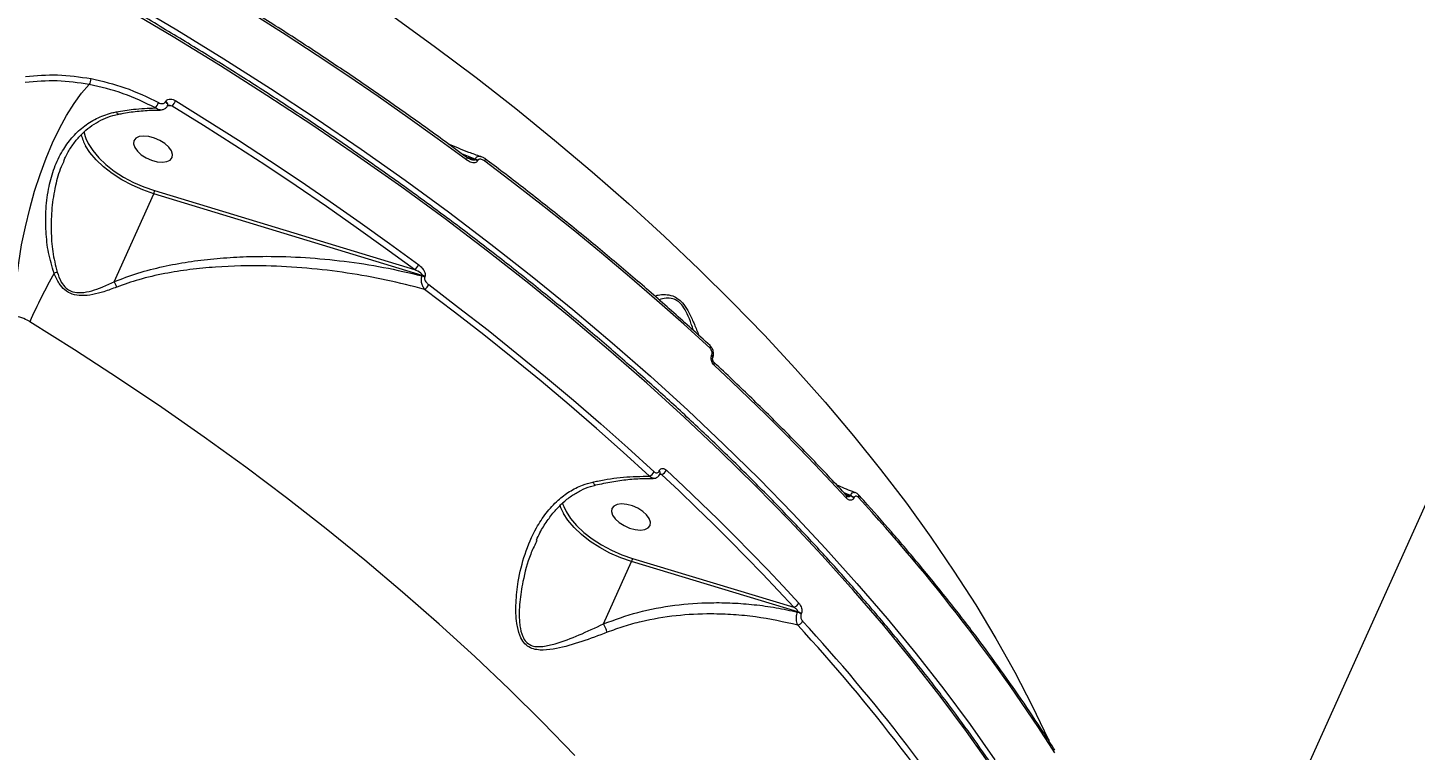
# Model space of a CAD drawing. Header units: millimetres. Extents: x -6523 to 7556, y -5559 to 6101.
# Drawn here: x -1410.3 to -1111.7, y 1666.2 to 1821.6 of the extents above; entities that cross this region are included whole.
import ezdxf

# ---------------------------------------------------------------- set-up
doc = ezdxf.new("R2010")
doc.units = ezdxf.units.MM
for name, color, linetype in [('DIKOM_ОБЪЕКТ', 7, 'Continuous'), ('DIKOM_РАЗМЕР_ЗОНА', 7, 'Continuous'), ('DIKOM_РАЗМЕР_ОБЪЕКТА', 7, 'Continuous')]:
    doc.layers.add(name, color=color, linetype=linetype)
doc.styles.add('style1', font='arial.ttf', dxfattribs={"width": 0.8})
doc.dimstyles.new('1-50', dxfattribs={"dimtxt": 300, "dimasz": 200, "dimexe": 100, "dimexo": 0, "dimgap": 100, "dimtad": 1, "dimtxsty": 'style1', "dimcen": 200, "dimclrd": 7, "dimclre": 7, "dimclrt": 7, "dimadec": 1, "dimazin": 2, "dimtfac": 1, "dimtmove": 0, "dimatfit": 2, "dimfxl": 0, "dimlwd": 25, "dimlwe": 18, "dimarcsym": 0})

# ---------------------------------------------------------------- blocks, each defined once
blk = doc.blocks.new('*D10')
at = {"layer": 'Defpoints', "color": 0, "transparency": 16777216}
for p in [(-1823.23, 4314.24), (3842.01, -3170.82), (6537.88, -3170.82)]:
    blk.add_point(p, dxfattribs=at)
at = {"layer": 'DIKOM_РАЗМЕР_ОБЪЕКТА', "color": 7, "lineweight": 18, "transparency": 16777216}
for p, q in [((-1823.23, 4314.24), (6637.88, 4314.24)), ((3842.01, -3170.82), (6637.88, -3170.82))]:
    blk.add_line(p, q, dxfattribs=at)
at = {"layer": 'DIKOM_РАЗМЕР_ОБЪЕКТА', "color": 7, "lineweight": 25, "transparency": 16777216}
blk.add_line((6537.88, 3914.24), (6537.88, -2770.82), dxfattribs=at)
at = {"layer": 'DIKOM_РАЗМЕР_ОБЪЕКТА', "color": 7, "transparency": 16777216}
for points in [[(6471.22, 3914.24), (6604.55, 3914.24), (6537.88, 4314.24)], [(6471.22, -2770.82), (6604.55, -2770.82), (6537.88, -3170.82)]]:
    blk.add_solid(points, dxfattribs=at)
at = {"layer": 'DIKOM_РАЗМЕР_ОБЪЕКТА', "color": 7, "transparency": 16777216, "insert": (6304.71, 207.11), "char_height": 300, "attachment_point": 5, "rotation": 90, "style": 'style1'}
blk.add_mtext('7500', dxfattribs=at)
blk = doc.blocks.new('*D13')
at = {"layer": 'Defpoints', "color": 0, "transparency": 16777216}
for p in [(-2358.18, 6101.03), (4341.71, -4605.15), (7455.88, -4605.15)]:
    blk.add_point(p, dxfattribs=at)
at = {"layer": 'DIKOM_РАЗМЕР_ЗОНА', "color": 7, "lineweight": 18, "transparency": 16777216}
for p, q in [((-2358.18, 6101.03), (7555.88, 6101.03)), ((4341.71, -4605.15), (7555.88, -4605.15))]:
    blk.add_line(p, q, dxfattribs=at)
at = {"layer": 'DIKOM_РАЗМЕР_ЗОНА', "color": 7, "lineweight": 25, "transparency": 16777216}
blk.add_line((7455.88, 5701.03), (7455.88, -4205.15), dxfattribs=at)
at = {"layer": 'DIKOM_РАЗМЕР_ЗОНА', "color": 7, "transparency": 16777216}
for points in [[(7389.22, 5701.03), (7522.55, 5701.03), (7455.88, 6101.03)], [(7389.22, -4205.15), (7522.55, -4205.15), (7455.88, -4605.15)]]:
    blk.add_solid(points, dxfattribs=at)
at = {"layer": 'DIKOM_РАЗМЕР_ЗОНА', "color": 7, "transparency": 16777216, "insert": (7222.71, 375.61), "char_height": 300, "attachment_point": 5, "rotation": 90, "style": 'style1'}
blk.add_mtext('10700', dxfattribs=at)

msp = doc.modelspace()

# ---------------------------------------------------------------- linework, layer by layer
at = {"layer": 'DIKOM_ОБЪЕКТ', "color": 7, "linetype": 'Continuous', "lineweight": 15}
for p, q in [((-1160.587, 1605.544), (-1053.171, 1843.879)), ((-1380.689, 1805.705), (-1380.658, 1805.774)), ((-1379.254, 1804.793), (-1380.262, 1804.863)), ((-1380.175, 1804.989), (-1380.168, 1805.002)), ((-1314.026, 1793.382), (-1316.875, 1794.504)), ((-1316.031, 1793.884), (-1314.069, 1793.287)), ((-1314.069, 1793.287), (-1314.026, 1793.382)), ((-1313.457, 1793.097), (-1313.499, 1793.001)), ((-1383.034, 1786.59), (-1327.078, 1769.589)), ((-1391.732, 1766.995), (-1383.202, 1785.922)), ((-1325.389, 1768.356), (-1383.202, 1785.922)), ((-1325.431, 1768.261), (-1325.389, 1768.356)), ((-1324.819, 1768.07), (-1324.862, 1767.975)), ((-1263.112, 1751.189), (-1263.1, 1751.215)), ((-1262.874, 1750.607), (-1262.863, 1750.633)), ((-1274.434, 1726.235), (-1274.422, 1726.261)), ((-1273.879, 1725.513), (-1274.282, 1725.54)), ((-1274.197, 1725.653), (-1274.185, 1725.678)), ((-1233.242, 1720.988), (-1234.615, 1721.554)), ((-1234.302, 1721.217), (-1233.279, 1720.908)), ((-1233.279, 1720.908), (-1233.242, 1720.988)), ((-1232.477, 1720.529), (-1232.514, 1720.449)), ((-1300.713, 1711.331), (-1300.889, 1710.949)), ((-1286.365, 1693.385), (-1280.328, 1706.78)), ((-1244.583, 1695.981), (-1280.328, 1706.78)), ((-1280.162, 1707.449), (-1245.438, 1696.959)), ((-1244.619, 1695.9), (-1244.583, 1695.981)), ((-1243.818, 1695.522), (-1243.854, 1695.441))]:
    msp.add_line(p, q, dxfattribs=at)
at = {"layer": 'DIKOM_ОБЪЕКТ', "color": 7, "linetype": 'Continuous', "lineweight": 15, "flags": 128}
for points in [[(-1315.912, 1793.234), (-1322.166, 1797.817), (-1328.506, 1802.354), (-1334.929, 1806.845), (-1341.433, 1811.286), (-1348.015, 1815.676), (-1354.673, 1820.014), (-1361.404, 1824.298), (-1368.206, 1828.526)], [(-1202.865, 1662.575), (-1208.237, 1670.194), (-1213.899, 1677.809), (-1219.845, 1685.415), (-1226.072, 1693.004), (-1232.573, 1700.57), (-1239.344, 1708.108), (-1246.379, 1715.609), (-1253.671, 1723.069), (-1261.215, 1730.481), (-1269.004, 1737.838), (-1277.031, 1745.135), (-1285.291, 1752.365), (-1293.776, 1759.522), (-1302.478, 1766.601), (-1311.391, 1773.594), (-1320.507, 1780.497), (-1329.818, 1787.304), (-1339.316, 1794.008), (-1348.994, 1800.605), (-1358.843, 1807.088), (-1368.856, 1813.452), (-1379.022, 1819.692), (-1389.335, 1825.802)], [(-1388.561, 1827.322), (-1378.249, 1821.211), (-1368.084, 1814.97), (-1358.072, 1808.605), (-1348.224, 1802.121), (-1338.548, 1795.524), (-1329.05, 1788.819), (-1319.741, 1782.012), (-1310.626, 1775.108), (-1301.715, 1768.114), (-1293.014, 1761.035), (-1284.531, 1753.877), (-1276.273, 1746.647), (-1268.247, 1739.349), (-1260.459, 1731.992), (-1252.917, 1724.58), (-1245.627, 1717.12), (-1238.594, 1709.618), (-1231.825, 1702.08), (-1225.325, 1694.514), (-1219.1, 1686.925), (-1213.156, 1679.319), (-1207.496, 1671.703), (-1202.126, 1664.084)], [(-1331.516, 1823.982), (-1322.571, 1817.499), (-1313.821, 1810.917), (-1305.274, 1804.244), (-1296.937, 1797.485), (-1288.818, 1790.646), (-1280.925, 1783.734), (-1273.266, 1776.755), (-1265.847, 1769.716), (-1258.675, 1762.623), (-1251.757, 1755.483), (-1245.099, 1748.302), (-1238.709, 1741.088), (-1232.59, 1733.846), (-1226.75, 1726.585), (-1221.193, 1719.309), (-1215.926, 1712.027), (-1210.952, 1704.745), (-1206.276, 1697.469), (-1201.903, 1690.207), (-1197.837, 1682.965), (-1194.081, 1675.75), (-1190.64, 1668.569), (-1190.476, 1668.212)], [(-1413.256, 1759.675), (-1413.092, 1763.369), (-1412.765, 1767.17), (-1412.278, 1771.041), (-1411.636, 1774.943), (-1410.845, 1778.838), (-1409.913, 1782.687), (-1408.849, 1786.452), (-1407.664, 1790.097), (-1406.369, 1793.584), (-1404.978, 1796.881), (-1403.503, 1799.953), (-1401.96, 1802.771), (-1400.364, 1805.308), (-1398.73, 1807.537), (-1397.075, 1809.437)], [(-1380.198, 1804.936), (-1380.175, 1805.031), (-1380.203, 1805.196), (-1380.304, 1805.373), (-1380.471, 1805.547), (-1380.689, 1805.705)], [(-1380.168, 1805.002), (-1380.144, 1805.099), (-1380.172, 1805.264), (-1380.274, 1805.441), (-1380.44, 1805.615), (-1380.658, 1805.774)], [(-1327.078, 1769.589), (-1333.319, 1774.161), (-1339.644, 1778.687), (-1346.053, 1783.166), (-1352.542, 1787.596), (-1359.109, 1791.975), (-1365.752, 1796.302), (-1372.468, 1800.575), (-1379.254, 1804.793)], [(-1378.477, 1805.932), (-1371.674, 1801.704), (-1364.942, 1797.421), (-1358.284, 1793.084), (-1351.701, 1788.694), (-1345.196, 1784.253), (-1338.772, 1779.764), (-1332.432, 1775.227), (-1326.177, 1770.644)], [(-1398.257, 1799.307), (-1397.988, 1798.225), (-1397.827, 1797.783)], [(-1382.458, 1792.812), (-1381.335, 1792.707), (-1380.375, 1792.831), (-1379.657, 1793.172), (-1379.238, 1793.703), (-1379.153, 1794.381), (-1379.408, 1795.152), (-1379.983, 1795.953), (-1380.831, 1796.718), (-1381.883, 1797.387), (-1383.055, 1797.904), (-1384.251, 1798.228), (-1385.374, 1798.333), (-1386.334, 1798.21), (-1387.052, 1797.869), (-1387.471, 1797.337), (-1387.556, 1796.659), (-1387.301, 1795.888), (-1386.726, 1795.088), (-1385.878, 1794.322), (-1384.825, 1793.654), (-1383.654, 1793.136), (-1382.458, 1792.812)], [(-1383.202, 1785.922), (-1385.56, 1786.737), (-1387.871, 1787.75), (-1390.08, 1788.935), (-1392.136, 1790.264), (-1393.991, 1791.708), (-1395.601, 1793.231), (-1396.929, 1794.799), (-1397.871, 1796.242)], [(-1397.827, 1797.783), (-1397.33, 1796.725), (-1396.346, 1795.197), (-1395.058, 1793.677), (-1393.496, 1792.2), (-1391.697, 1790.8), (-1389.704, 1789.511), (-1387.561, 1788.363), (-1385.32, 1787.381), (-1383.034, 1786.59)], [(-1315.867, 1793.763), (-1315.864, 1793.761), (-1315.825, 1793.705), (-1315.81, 1793.621), (-1315.82, 1793.512), (-1315.854, 1793.381), (-1315.912, 1793.234)], [(-1311.912, 1793.482), (-1311.898, 1793.47), (-1311.864, 1793.411), (-1311.853, 1793.326), (-1311.864, 1793.218), (-1311.899, 1793.092), (-1311.954, 1792.951)], [(-1263.456, 1752.68), (-1269.128, 1757.844), (-1274.916, 1762.975), (-1280.818, 1768.071), (-1286.832, 1773.129), (-1292.955, 1778.149), (-1299.185, 1783.127), (-1305.519, 1788.062), (-1311.954, 1792.951)], [(-1276.488, 1725.158), (-1282.147, 1730.31), (-1287.924, 1735.429), (-1293.814, 1740.514), (-1299.816, 1745.561), (-1305.927, 1750.569), (-1312.144, 1755.536), (-1318.465, 1760.46), (-1324.887, 1765.338)], [(-1324.02, 1766.365), (-1317.583, 1761.477), (-1311.248, 1756.542), (-1305.017, 1751.564), (-1298.893, 1746.545), (-1292.878, 1741.487), (-1286.975, 1736.391), (-1281.186, 1731.261), (-1275.513, 1726.097)], [(-1292.573, 1665.062), (-1299.493, 1672.202), (-1306.666, 1679.294), (-1314.087, 1686.333), (-1321.748, 1693.312), (-1329.642, 1700.223), (-1337.762, 1707.062), (-1346.101, 1713.82), (-1354.65, 1720.493), (-1363.401, 1727.074), (-1372.347, 1733.557), (-1381.479, 1739.935), (-1390.789, 1746.203), (-1400.267, 1752.355), (-1409.906, 1758.385)], [(-1263.451, 1753.242), (-1263.447, 1753.238), (-1263.397, 1753.165), (-1263.372, 1753.069), (-1263.374, 1752.954), (-1263.403, 1752.822), (-1263.456, 1752.68)], [(-1234.093, 1720.426), (-1237.449, 1724.04), (-1240.866, 1727.645), (-1244.342, 1731.241), (-1247.878, 1734.826), (-1251.471, 1738.4), (-1255.123, 1741.962), (-1258.831, 1745.512), (-1262.595, 1749.049)], [(-1272.851, 1726.463), (-1269.085, 1722.926), (-1265.376, 1719.376), (-1261.724, 1715.814), (-1258.13, 1712.24), (-1254.594, 1708.655), (-1251.116, 1705.06), (-1247.699, 1701.454), (-1244.342, 1697.84)], [(-1245.438, 1696.959), (-1248.787, 1700.564), (-1252.197, 1704.161), (-1255.666, 1707.748), (-1259.193, 1711.324), (-1262.779, 1714.89), (-1266.423, 1718.443), (-1270.123, 1721.985), (-1273.879, 1725.513)], [(-1295.241, 1719.506), (-1295.114, 1719.083), (-1294.954, 1718.642)], [(-1294.954, 1718.642), (-1294.457, 1717.584), (-1293.473, 1716.056), (-1292.185, 1714.536), (-1290.624, 1713.059), (-1288.825, 1711.659), (-1286.831, 1710.37), (-1284.689, 1709.221), (-1282.448, 1708.24), (-1280.162, 1707.449)], [(-1279.584, 1713.67), (-1278.461, 1713.566), (-1277.501, 1713.689), (-1276.783, 1714.03), (-1276.364, 1714.561), (-1276.279, 1715.239), (-1276.534, 1716.01), (-1277.109, 1716.811), (-1277.957, 1717.576), (-1279.01, 1718.245), (-1280.181, 1718.762), (-1281.377, 1719.086), (-1282.501, 1719.191), (-1283.46, 1719.068), (-1284.178, 1718.727), (-1284.597, 1718.196), (-1284.682, 1717.517), (-1284.427, 1716.746), (-1283.852, 1715.946), (-1283.004, 1715.18), (-1281.952, 1714.512), (-1280.78, 1713.994), (-1279.584, 1713.67)], [(-1280.328, 1706.78), (-1282.687, 1707.596), (-1284.997, 1708.608), (-1287.207, 1709.793), (-1289.263, 1711.122), (-1291.118, 1712.566), (-1292.728, 1714.089), (-1294.056, 1715.657), (-1294.997, 1717.1)]]:
    msp.add_lwpolyline(points, dxfattribs=at)
at = {"layer": 'DIKOM_ОБЪЕКТ', "color": 7, "linetype": 'Continuous', "lineweight": 15}
for centre, radius, start, end in [((-1398.913, 1810.669), 2.213, 326.17398, 0.78386), ((-1385.419, 1806.701), 3.444, 317.94445, 340.28559), ((-1381.899, 1807.432), 3.737, 315.06093, 336.32309), ((-1389.888, 1800.796), 9.191, 193.73219, 209.7045), ((-1314.612, 1791.493), 1.874, 53.57882, 73.14724), ((-1314.572, 1791.582), 1.881, 53.61218, 73.11148), ((-1384.884, 1786.701), 1.854, 335.15119, 356.58409), ((-1270.902, 1695.275), 152.66, 151.19097, 155.58097), ((-1465.338, 1941.111), 182.643, 289.40141, 289.62199), ((-1328.375, 1771.61), 2.402, 302.68478, 336.27038), ((-1325.975, 1766.466), 1.875, 53.58287, 73.1456), ((-1325.935, 1766.556), 1.881, 53.61491, 73.11355), ((-1326.244, 1767.362), 2.437, 303.83108, 335.8574), ((-1263.4, 1750.733), 0.54, 346.0365, 57.68977), ((-1263.392, 1750.756), 0.544, 347.02186, 57.51968), ((-1263.023, 1749.334), 0.514, 326.36263, 32.7393), ((-1274.486, 1727.202), 1.795, 289.76773, 335.67255), ((-1277.201, 1726.873), 1.857, 292.57764, 335.30374), ((-1274.727, 1725.776), 0.544, 347.09163, 57.48516), ((-1274.71, 1725.805), 0.539, 345.78658, 57.71409), ((-1234.546, 1720.707), 0.533, 328.16681, 33.51196), ((-1233.765, 1719.232), 1.745, 44.20881, 73.83283), ((-1233.729, 1719.311), 1.747, 44.22992, 73.82484), ((-1231.935, 1720.826), 0.54, 328.62159, 33.17987), ((-1523.321, 1452.431), 396.306, 32.54209, 42.57311), ((-1286.674, 1721.824), 9.571, 197.76413, 209.58156), ((-1281.994, 1707.551), 1.835, 335.15888, 356.81668), ((-1245.784, 1698.511), 1.591, 282.54841, 335.04718), ((-1245.106, 1694.222), 1.747, 44.2339, 73.8248), ((-1245.068, 1694.305), 1.745, 44.22348, 73.84835), ((-1244.979, 1694.652), 1.61, 284.76543, 334.67608), ((-1535.443, 1425.707), 396.457, 32.55284, 42.5812), ((-1535.828, 1425.443), 395.562, 32.55259, 42.58146)]:
    msp.add_arc(centre, radius, start, end, dxfattribs=at)
for points, knots in [([(-1159.192, 1542.089), (-1159.178, 1542.85), (-1159.124, 1545.725), (-1159.335, 1550.809), (-1159.826, 1557.335), (-1160.633, 1563.948), (-1161.73, 1570.637), (-1163.122, 1577.398), (-1164.808, 1584.226), (-1166.786, 1591.116), (-1169.054, 1598.061), (-1171.612, 1605.057), (-1174.456, 1612.099), (-1177.585, 1619.181), (-1180.997, 1626.298), (-1184.688, 1633.444), (-1188.656, 1640.614), (-1192.898, 1647.802), (-1197.411, 1655.004), (-1202.19, 1662.214), (-1207.233, 1669.425), (-1212.536, 1676.634), (-1218.095, 1683.834), (-1223.904, 1691.021), (-1229.961, 1698.188), (-1236.26, 1705.33), (-1242.797, 1712.443), (-1249.567, 1719.52), (-1256.563, 1726.557), (-1263.783, 1733.548), (-1271.219, 1740.488), (-1278.867, 1747.372), (-1286.72, 1754.194), (-1294.772, 1760.95), (-1303.018, 1767.634), (-1311.452, 1774.242), (-1320.066, 1780.769), (-1328.855, 1787.208), (-1337.812, 1793.557), (-1346.93, 1799.81), (-1356.203, 1805.962), (-1365.623, 1812.009), (-1375.182, 1817.947), (-1384.876, 1823.77), (-1394.695, 1829.474), (-1404.632, 1835.056), (-1414.681, 1840.509), (-1423.714, 1845.254), (-1429.419, 1848.145), (-1431.708, 1849.305)], [0, 0, 0, 0, 0.0078079, 0.0294962, 0.0511909, 0.0728917, 0.0945981, 0.1163096, 0.1380258, 0.1597458, 0.1814693, 0.2031957, 0.2249242, 0.2466547, 0.2683868, 0.2901196, 0.3118532, 0.3335875, 0.3553217, 0.3770561, 0.3987901, 0.4205239, 0.4422573, 0.4639903, 0.4857225, 0.5074545, 0.5291857, 0.5509165, 0.5726468, 0.5943763, 0.6161053, 0.6378337, 0.6595616, 0.681289, 0.7030159, 0.7247424, 0.7464684, 0.7681938, 0.7899191, 0.811644, 0.8333686, 0.8550927, 0.8768168, 0.8985405, 0.920264, 0.9419873, 0.9637105, 0.9854334, 1, 1, 1, 1]), ([(-1315.867, 1793.763), (-1317.402, 1794.895), (-1321.856, 1798.18), (-1329.358, 1803.55), (-1338.421, 1809.836), (-1347.643, 1816.022), (-1356.851, 1821.998), (-1363.704, 1826.308), (-1367.421, 1828.596), (-1368.108, 1829.019)], [0, 0, 0, 0, 0.0925243, 0.2683159, 0.444109, 0.6198985, 0.7956855, 0.9622202, 1, 1, 1, 1]), ([(-1397.075, 1809.437), (-1399.382, 1809.779), (-1404.051, 1810.471), (-1408.61, 1810.067), (-1410.916, 1809.862)], [0, 0, 0, 0, 0.4941543, 1, 1, 1, 1]), ([(-1410.846, 1811.147), (-1408.544, 1811.351), (-1403.885, 1811.763), (-1399.114, 1811.056), (-1396.701, 1810.699)], [0, 0, 0, 0, 0.4941752, 1, 1, 1, 1]), ([(-1396.701, 1810.699), (-1394.246, 1810.136), (-1389.275, 1808.996), (-1384.562, 1806.701), (-1382.177, 1805.539)], [0, 0, 0, 0, 0.4937641, 1, 1, 1, 1]), ([(-1382.862, 1804.394), (-1385.138, 1805.504), (-1389.747, 1807.754), (-1394.612, 1808.871), (-1397.075, 1809.437)], [0, 0, 0, 0, 0.4937663, 1, 1, 1, 1]), ([(-1391.285, 1803.538), (-1390.041, 1803.746), (-1387.192, 1804.223), (-1384.422, 1804.332), (-1382.862, 1804.394)], [0, 0, 0, 0, 0.4365686, 1, 1, 1, 1]), ([(-1381.826, 1803.977), (-1381.847, 1803.974), (-1382.038, 1803.942), (-1382.407, 1804.075), (-1382.719, 1804.294), (-1382.862, 1804.394)], [0, 0, 0, 0, 0.0620324, 0.5709349, 1, 1, 1, 1]), ([(-1382.177, 1805.539), (-1382.028, 1805.472), (-1381.732, 1805.341), (-1381.308, 1805.309), (-1380.983, 1805.394), (-1380.784, 1805.537), (-1380.716, 1805.658), (-1380.689, 1805.705)], [0, 0, 0, 0, 0.2718116, 0.5388647, 0.7376013, 0.8966654, 1, 1, 1, 1]), ([(-1381.806, 1803.99), (-1381.636, 1803.992), (-1381.259, 1803.996), (-1380.739, 1804.254), (-1380.352, 1804.591), (-1380.257, 1804.863), (-1380.227, 1804.948)], [0, 0, 0, 0, 0.2563395, 0.5702837, 0.8662783, 1, 1, 1, 1]), ([(-1380.658, 1805.774), (-1380.596, 1805.875), (-1380.473, 1806.077), (-1380.123, 1806.267), (-1379.63, 1806.34), (-1379.04, 1806.232), (-1378.654, 1806.026), (-1378.477, 1805.932)], [0, 0, 0, 0, 0.1522582, 0.3040377, 0.5080121, 0.7732303, 1, 1, 1, 1]), ([(-1380.222, 1804.936), (-1380.224, 1804.935), (-1380.235, 1804.927), (-1380.188, 1804.946), (-1380.12, 1804.955), (-1380.064, 1804.946), (-1380.055, 1804.944)], [0, 0, 0, 0, 0.0839324, 0.4967991, 0.9175223, 1, 1, 1, 1]), ([(-1379.254, 1804.793), (-1379.389, 1804.831), (-1379.65, 1804.904), (-1379.924, 1804.93), (-1380.056, 1804.942)], [0, 0, 0, 0, 0.51947748, 1, 1, 1, 1]), ([(-1404.667, 1768.84), (-1405.106, 1770.303), (-1405.985, 1773.23), (-1406.466, 1777.928), (-1406.497, 1782.719), (-1405.883, 1787.344), (-1404.678, 1791.545), (-1403.014, 1795.064), (-1400.91, 1797.997), (-1398.477, 1800.358), (-1395.591, 1802.186), (-1393.103, 1803.146), (-1391.618, 1803.466), (-1391.285, 1803.538)], [0, 0, 0, 0, 0.103937, 0.208058, 0.3213676, 0.434613, 0.5351342, 0.6355709, 0.7202654, 0.8048985, 0.8901545, 0.975334, 1, 1, 1, 1]), ([(-1402.593, 1792.9), (-1402.472, 1793.196), (-1402.026, 1794.289), (-1401.007, 1795.984), (-1399.55, 1797.933), (-1397.894, 1799.595), (-1396.076, 1800.964), (-1394.111, 1802.02), (-1392.323, 1802.727), (-1391.149, 1802.952), (-1390.717, 1803.035)], [0, 0, 0, 0, 0.0573256, 0.2120535, 0.3622551, 0.5092046, 0.6502704, 0.7877779, 0.9219087, 1, 1, 1, 1]), ([(-1390.73, 1803.098), (-1390.772, 1803.086), (-1390.885, 1803.052), (-1391.075, 1803.221), (-1391.217, 1803.421), (-1391.276, 1803.522), (-1391.285, 1803.538)], [0, 0, 0, 0, 0.2600238, 0.69117, 0.9520547, 1, 1, 1, 1]), ([(-1390.735, 1803.045), (-1390.405, 1803.115), (-1388.924, 1803.426), (-1386.325, 1803.732), (-1383.676, 1803.957), (-1382.206, 1803.942), (-1381.824, 1803.938)], [0, 0, 0, 0, 0.1085713, 0.4875804, 0.8670523, 1, 1, 1, 1]), ([(-1312.817, 1793.927), (-1313.672, 1794.222), (-1316.028, 1795.036), (-1318.299, 1796), (-1319.745, 1796.614)], [0, 0, 0, 0, 0.36296705, 1, 1, 1, 1]), ([(-1402.561, 1792.876), (-1402.759, 1792.483), (-1403.571, 1790.864), (-1404.463, 1787.504), (-1405.227, 1782.903), (-1405.343, 1778.117), (-1405.073, 1773.454), (-1404.361, 1770.534), (-1404.005, 1769.075)], [0, 0, 0, 0, 0.0568016, 0.2334696, 0.434212, 0.6350691, 0.8177022, 1, 1, 1, 1]), ([(-1313.499, 1793.001), (-1313.541, 1792.93), (-1313.635, 1792.771), (-1313.907, 1792.61), (-1314.315, 1792.55), (-1314.974, 1792.672), (-1315.525, 1792.953), (-1315.87, 1793.203), (-1315.912, 1793.234)], [0, 0, 0, 0, 0.0927776, 0.2061667, 0.3692674, 0.5724257, 0.9471629, 1, 1, 1, 1]), ([(-1315.096, 1793.353), (-1315.208, 1793.392), (-1315.462, 1793.481), (-1315.718, 1793.675), (-1315.861, 1793.783)], [0, 0, 0, 0, 0.4425678, 1, 1, 1, 1]), ([(-1315.096, 1793.354), (-1315.092, 1793.352), (-1314.939, 1793.294), (-1314.67, 1793.238), (-1314.351, 1793.192), (-1314.17, 1793.208), (-1314.097, 1793.248), (-1314.077, 1793.271), (-1314.07, 1793.285), (-1314.069, 1793.287)], [0, 0, 0, 0, 0.0125906, 0.4477685, 0.7462061, 0.9037151, 0.9519829, 0.9924829, 1, 1, 1, 1]), ([(-1314.026, 1793.382), (-1313.975, 1793.473), (-1313.863, 1793.671), (-1313.611, 1793.905), (-1313.278, 1794.03), (-1312.987, 1794.054), (-1312.835, 1793.965), (-1312.808, 1793.95)], [0, 0, 0, 0, 0.1750027, 0.3817251, 0.6494514, 0.9383245, 1, 1, 1, 1]), ([(-1311.954, 1792.951), (-1312.183, 1793.097), (-1312.511, 1793.308), (-1312.953, 1793.384), (-1313.202, 1793.347), (-1313.372, 1793.243), (-1313.43, 1793.142), (-1313.457, 1793.097)], [0, 0, 0, 0, 0.4371122, 0.6288627, 0.7908902, 0.906075, 1, 1, 1, 1]), ([(-1311.917, 1793.472), (-1312.004, 1793.54), (-1312.269, 1793.75), (-1312.579, 1793.866), (-1312.789, 1793.944)], [0, 0, 0, 0, 0.3255231, 1, 1, 1, 1]), ([(-1263.451, 1753.242), (-1264.773, 1754.455), (-1268.606, 1757.972), (-1275.111, 1763.75), (-1283.029, 1770.552), (-1291.147, 1777.284), (-1299.458, 1783.943), (-1306.406, 1789.333), (-1310.599, 1792.493), (-1311.912, 1793.482)], [0, 0, 0, 0, 0.08798342, 0.25515541, 0.42232756, 0.5894961, 0.75665923, 0.92382127, 1, 1, 1, 1]), ([(-1391.733, 1766.987), (-1390.038, 1767.638), (-1386.628, 1768.946), (-1381.252, 1770.299), (-1375.791, 1771.311), (-1370.253, 1771.986), (-1364.647, 1772.377), (-1358.067, 1772.518), (-1350.561, 1772.274), (-1342.126, 1771.468), (-1333.711, 1770.192), (-1328.191, 1768.904), (-1325.431, 1768.261)], [0, 0, 0, 0, 0.0822813, 0.1655634, 0.2475158, 0.3294895, 0.412925, 0.4963689, 0.6209046, 0.7454527, 0.8727282, 1, 1, 1, 1]), ([(-1391.172, 1765.835), (-1392.091, 1765.489), (-1393.792, 1764.849), (-1396.312, 1764.176), (-1398.605, 1763.912), (-1400.703, 1764.185), (-1402.401, 1765.135), (-1403.765, 1766.733), (-1404.338, 1768.071), (-1404.667, 1768.84)], [0, 0, 0, 0, 0.1839859, 0.3401615, 0.495655, 0.6241889, 0.73747, 0.8492181, 1, 1, 1, 1]), ([(-1404.005, 1769.075), (-1403.747, 1768.336), (-1403.306, 1767.068), (-1402.203, 1765.636), (-1401.257, 1765.053), (-1400.165, 1764.671), (-1398.639, 1764.575), (-1396.528, 1765.004), (-1394.18, 1765.85), (-1392.598, 1766.59), (-1391.732, 1766.995)], [0, 0, 0, 0, 0.1504051, 0.2579148, 0.3420754, 0.3655597, 0.4905048, 0.648816, 0.807929, 1, 1, 1, 1]), ([(-1324.887, 1765.338), (-1327.627, 1766.044), (-1333.109, 1767.456), (-1341.592, 1768.954), (-1350.228, 1769.991), (-1359.705, 1770.516), (-1368.129, 1770.35), (-1375.413, 1769.656), (-1380.931, 1768.782), (-1386.24, 1767.585), (-1389.591, 1766.396), (-1391.172, 1765.835)], [0, 0, 0, 0, 0.1269754, 0.2539554, 0.3836721, 0.5133749, 0.6746729, 0.7565616, 0.8384279, 0.9238212, 1, 1, 1, 1]), ([(-1325.389, 1768.356), (-1325.385, 1768.37), (-1325.376, 1768.401), (-1325.394, 1768.47), (-1325.487, 1768.617), (-1326.009, 1769.071), (-1326.6, 1769.357), (-1327.078, 1769.589)], [0, 0, 0, 0, 0.0232795, 0.0519915, 0.1042356, 0.2733551, 1, 1, 1, 1]), ([(-1326.177, 1770.644), (-1325.937, 1770.443), (-1325.476, 1770.058), (-1325, 1769.381), (-1324.778, 1768.809), (-1324.724, 1768.382), (-1324.787, 1768.174), (-1324.819, 1768.07)], [0, 0, 0, 0, 0.3088793, 0.5923263, 0.7697399, 0.88447, 1, 1, 1, 1]), ([(-1324.887, 1765.338), (-1325.032, 1765.551), (-1325.316, 1765.97), (-1325.545, 1766.73), (-1325.602, 1767.372), (-1325.562, 1767.871), (-1325.476, 1768.128), (-1325.431, 1768.261)], [0, 0, 0, 0, 0.2736488, 0.5372529, 0.7208064, 0.8565313, 1, 1, 1, 1]), ([(-1391.732, 1766.995), (-1391.733, 1766.994), (-1391.733, 1766.992), (-1391.733, 1766.989), (-1391.733, 1766.988), (-1391.733, 1766.987)], [0, 0, 0, 0, 0.4186334, 0.7623399, 1, 1, 1, 1]), ([(-1391.172, 1765.835), (-1391.187, 1765.873), (-1391.268, 1766.076), (-1391.451, 1766.49), (-1391.632, 1766.81), (-1391.733, 1766.987)], [0, 0, 0, 0, 0.0926913, 0.497839, 1, 1, 1, 1]), ([(-1324.862, 1767.975), (-1324.883, 1767.908), (-1324.924, 1767.774), (-1324.89, 1767.504), (-1324.75, 1767.148), (-1324.454, 1766.73), (-1324.169, 1766.491), (-1324.02, 1766.365)], [0, 0, 0, 0, 0.1189573, 0.2374235, 0.4123341, 0.6910577, 1, 1, 1, 1]), ([(-1275.373, 1763.937), (-1275.132, 1764.005), (-1274.45, 1764.196), (-1273.162, 1764.286), (-1271.676, 1764.074), (-1270.281, 1763.353), (-1269.037, 1762.091), (-1267.918, 1760.251), (-1266.927, 1758.099), (-1266.25, 1756.428), (-1265.901, 1755.557), (-1265.852, 1755.437)], [0, 0, 0, 0, 0.0873496, 0.2479055, 0.3894323, 0.4902076, 0.5924445, 0.7064658, 0.8404096, 0.9779813, 1, 1, 1, 1]), ([(-1267.017, 1756.501), (-1267.171, 1756.962), (-1267.573, 1758.164), (-1268.28, 1759.974), (-1269.201, 1761.67), (-1269.953, 1762.485), (-1270.68, 1763.038), (-1271.659, 1763.462), (-1273.016, 1763.458), (-1273.975, 1763.275), (-1274.402, 1763.09), (-1274.409, 1763.087)], [0, 0, 0, 0, 0.1034074, 0.2697901, 0.4020198, 0.4988482, 0.5179579, 0.6338844, 0.8027638, 0.9965874, 1, 1, 1, 1]), ([(-1409.906, 1758.385), (-1409.955, 1758.415), (-1410.498, 1758.744), (-1411.603, 1759.293), (-1412.698, 1759.546), (-1413.256, 1759.675)], [0, 0, 0, 0, 0.0468246, 0.5142751, 1, 1, 1, 1]), ([(-1262.876, 1750.64), (-1262.854, 1750.677), (-1262.73, 1750.892), (-1262.666, 1751.392), (-1262.736, 1752.093), (-1263.001, 1752.769), (-1263.327, 1753.078), (-1263.471, 1753.215)], [0, 0, 0, 0, 0.0466976, 0.2698064, 0.5165335, 0.7869074, 1, 1, 1, 1]), ([(-1263.1, 1751.215), (-1263.069, 1751.307), (-1263.007, 1751.49), (-1263.015, 1751.821), (-1263.098, 1752.156), (-1263.25, 1752.46), (-1263.391, 1752.61), (-1263.456, 1752.68)], [0, 0, 0, 0, 0.1951456, 0.3900992, 0.5933072, 0.8111539, 1, 1, 1, 1]), ([(-1262.595, 1749.049), (-1262.691, 1749.151), (-1262.894, 1749.369), (-1263.116, 1749.811), (-1263.238, 1750.299), (-1263.249, 1750.785), (-1263.157, 1751.054), (-1263.112, 1751.189)], [0, 0, 0, 0, 0.1890156, 0.4045035, 0.6068252, 0.8033339, 1, 1, 1, 1]), ([(-1262.592, 1749.618), (-1262.609, 1749.633), (-1262.663, 1749.68), (-1262.769, 1749.832), (-1262.86, 1750.042), (-1262.907, 1750.248), (-1262.915, 1750.416), (-1262.901, 1750.53), (-1262.88, 1750.595), (-1262.876, 1750.602), (-1262.875, 1750.604)], [0, 0, 0, 0, 0.09147, 0.282893, 0.4725125, 0.6216449, 0.7497327, 0.8632609, 0.9695629, 1, 1, 1, 1]), ([(-1234.102, 1721.001), (-1235.255, 1722.248), (-1238.599, 1725.863), (-1244.313, 1731.821), (-1251.316, 1738.857), (-1257.434, 1744.783), (-1261.249, 1748.355), (-1262.591, 1749.612)], [0, 0, 0, 0, 0.1293297, 0.3750734, 0.6208174, 0.8665525, 1, 1, 1, 1]), ([(-1274.422, 1726.261), (-1274.393, 1726.318), (-1274.299, 1726.503), (-1274.052, 1726.734), (-1273.67, 1726.843), (-1273.241, 1726.765), (-1272.981, 1726.563), (-1272.851, 1726.463)], [0, 0, 0, 0, 0.0931466, 0.3039005, 0.5302552, 0.76522, 1, 1, 1, 1]), ([(-1285.59, 1691.56), (-1287.432, 1690.863), (-1291.167, 1689.449), (-1295.714, 1688.14), (-1298.905, 1687.682), (-1300.775, 1687.772), (-1302.141, 1688.149), (-1303.349, 1689.01), (-1304.374, 1690.567), (-1304.822, 1692.151), (-1305.242, 1694.679), (-1305.315, 1697.96), (-1304.766, 1702.996), (-1303.419, 1708.492), (-1301.307, 1713.428), (-1298.801, 1717.272), (-1296.4, 1719.897), (-1293.738, 1721.907), (-1291.214, 1723.207), (-1289.452, 1723.687), (-1288.713, 1723.889)], [0, 0, 0, 0, 0.0952084, 0.1929571, 0.2448007, 0.2710701, 0.2981693, 0.3242905, 0.3503875, 0.3910756, 0.4019422, 0.4719627, 0.5438092, 0.6393957, 0.737852, 0.7988551, 0.8613647, 0.9113742, 0.9628372, 1, 1, 1, 1]), ([(-1288.713, 1723.889), (-1288.361, 1723.964), (-1286.149, 1724.434), (-1282.006, 1725.067), (-1278.351, 1725.127), (-1276.488, 1725.158)], [0, 0, 0, 0, 0.0849898, 0.5334677, 1, 1, 1, 1]), ([(-1288.713, 1723.889), (-1288.702, 1723.868), (-1288.617, 1723.699), (-1288.446, 1723.436), (-1288.236, 1723.241), (-1288.132, 1723.273), (-1288.092, 1723.285)], [0, 0, 0, 0, 0.048756, 0.393514, 0.7645662, 1, 1, 1, 1]), ([(-1288.092, 1723.26), (-1286.928, 1723.511), (-1284.59, 1724.014), (-1281.117, 1724.463), (-1278.129, 1724.695), (-1276.349, 1724.67), (-1275.678, 1724.66)], [0, 0, 0, 0, 0.2751492, 0.5528012, 0.831696, 1, 1, 1, 1]), ([(-1275.675, 1724.703), (-1275.81, 1724.718), (-1276.098, 1724.752), (-1276.353, 1725.017), (-1276.488, 1725.158)], [0, 0, 0, 0, 0.4696422, 1, 1, 1, 1]), ([(-1275.667, 1724.711), (-1275.615, 1724.703), (-1275.37, 1724.668), (-1274.924, 1724.835), (-1274.455, 1725.173), (-1274.285, 1725.511), (-1274.21, 1725.66)], [0, 0, 0, 0, 0.0853705, 0.4028188, 0.7370844, 1, 1, 1, 1]), ([(-1275.513, 1726.097), (-1275.424, 1726.029), (-1275.246, 1725.892), (-1274.952, 1725.839), (-1274.689, 1725.913), (-1274.518, 1726.07), (-1274.454, 1726.197), (-1274.434, 1726.235)], [0, 0, 0, 0, 0.233651, 0.4673003, 0.6955834, 0.9086779, 1, 1, 1, 1]), ([(-1274.186, 1725.673), (-1274.181, 1725.684), (-1274.174, 1725.699), (-1274.176, 1725.696), (-1274.177, 1725.695)], [0, 0, 0, 0, 0.7263493, 1, 1, 1, 1]), ([(-1273.879, 1725.513), (-1273.961, 1725.553), (-1274.056, 1725.601), (-1274.157, 1725.613), (-1274.172, 1725.615)], [0, 0, 0, 0, 0.8534519, 1, 1, 1, 1]), ([(-1300.836, 1711.383), (-1300.589, 1711.924), (-1299.929, 1713.371), (-1298.586, 1715.504), (-1296.946, 1717.641), (-1295.196, 1719.445), (-1293.347, 1720.925), (-1291.328, 1722.111), (-1289.568, 1722.888), (-1288.45, 1723.137), (-1288.077, 1723.22)], [0, 0, 0, 0, 0.0962009, 0.2572247, 0.4115427, 0.5412011, 0.6777297, 0.810239, 0.9366084, 1, 1, 1, 1]), ([(-1232.244, 1721.658), (-1232.417, 1721.716), (-1233.769, 1722.168), (-1235.055, 1722.738), (-1236.177, 1723.235)], [0, 0, 0, 0, 0.1275827, 1, 1, 1, 1]), ([(-1233.92, 1720.854), (-1233.918, 1720.854), (-1233.893, 1720.853), (-1233.971, 1720.869), (-1234.06, 1720.96), (-1234.103, 1721.005)], [0, 0, 0, 0, 0.0466196, 0.5379082, 1, 1, 1, 1]), ([(-1232.514, 1720.449), (-1232.54, 1720.396), (-1232.633, 1720.215), (-1232.865, 1720.009), (-1233.226, 1719.926), (-1233.66, 1720.033), (-1233.94, 1720.287), (-1234.093, 1720.426)], [0, 0, 0, 0, 0.0796056, 0.2757137, 0.4707259, 0.7105252, 1, 1, 1, 1]), ([(-1233.92, 1720.863), (-1233.851, 1720.841), (-1233.703, 1720.793), (-1233.517, 1720.782), (-1233.385, 1720.811), (-1233.314, 1720.85), (-1233.289, 1720.891), (-1233.279, 1720.908)], [0, 0, 0, 0, 0.2994699, 0.6383182, 0.7785696, 0.9067567, 1, 1, 1, 1]), ([(-1233.242, 1720.988), (-1233.205, 1721.057), (-1233.083, 1721.285), (-1232.838, 1721.555), (-1232.528, 1721.717), (-1232.341, 1721.659), (-1232.253, 1721.632)], [0, 0, 0, 0, 0.1339227, 0.4409078, 0.7351387, 1, 1, 1, 1]), ([(-1231.475, 1720.545), (-1231.576, 1720.638), (-1231.756, 1720.802), (-1232.032, 1720.867), (-1232.256, 1720.811), (-1232.401, 1720.679), (-1232.46, 1720.564), (-1232.477, 1720.529)], [0, 0, 0, 0, 0.3025752, 0.5346869, 0.725434, 0.9171184, 1, 1, 1, 1]), ([(-1231.493, 1721.11), (-1231.543, 1721.169), (-1231.742, 1721.4), (-1232.007, 1721.601), (-1232.24, 1721.645), (-1232.251, 1721.647)], [0, 0, 0, 0, 0.2466521, 0.9657637, 1, 1, 1, 1]), ([(-1189.239, 1666.18), (-1190.043, 1667.443), (-1192.373, 1671.108), (-1196.434, 1677.18), (-1201.505, 1684.392), (-1206.84, 1691.6), (-1212.429, 1698.799), (-1218.268, 1705.983), (-1224.249, 1713.022), (-1228.709, 1718.063), (-1231.117, 1720.716), (-1231.484, 1721.121)], [0, 0, 0, 0, 0.0688524, 0.199675, 0.330499, 0.4613213, 0.5921402, 0.7229567, 0.8537706, 0.9776969, 1, 1, 1, 1]), ([(-1300.889, 1710.949), (-1301.299, 1710.105), (-1302.599, 1707.434), (-1303.683, 1703.038), (-1304.522, 1698.084), (-1304.592, 1694.868), (-1304.322, 1692.39), (-1303.995, 1690.888), (-1303.103, 1689.417), (-1302.033, 1688.699), (-1300.861, 1688.452), (-1299.991, 1688.471), (-1298.632, 1688.61), (-1295.982, 1689.265), (-1291.671, 1690.886), (-1288.134, 1692.552), (-1286.365, 1693.385)], [0, 0, 0, 0, 0.0668344, 0.2116161, 0.3161949, 0.4203794, 0.4359486, 0.4929132, 0.5281596, 0.5632667, 0.5969206, 0.6307893, 0.6379855, 0.713289, 0.8565902, 1, 1, 1, 1]), ([(-1286.365, 1693.382), (-1283.934, 1694.272), (-1279.009, 1696.074), (-1271.173, 1697.491), (-1264.309, 1697.99), (-1258.586, 1697.907), (-1253.903, 1697.544), (-1249.227, 1696.907), (-1246.155, 1696.236), (-1244.619, 1695.9)], [0, 0, 0, 0, 0.18520592, 0.37522197, 0.55802615, 0.66727103, 0.77652152, 0.88826073, 1, 1, 1, 1]), ([(-1244.583, 1695.981), (-1244.576, 1696.002), (-1244.563, 1696.045), (-1244.578, 1696.151), (-1244.651, 1696.302), (-1244.812, 1696.496), (-1245.058, 1696.716), (-1245.281, 1696.868), (-1245.419, 1696.948), (-1245.438, 1696.959)], [0, 0, 0, 0, 0.0552873, 0.1097899, 0.2436814, 0.417535, 0.6518074, 0.9518333, 1, 1, 1, 1]), ([(-1244.342, 1697.84), (-1244.322, 1697.819), (-1244.18, 1697.66), (-1243.964, 1697.327), (-1243.768, 1696.819), (-1243.685, 1696.34), (-1243.69, 1695.891), (-1243.775, 1695.645), (-1243.818, 1695.522)], [0, 0, 0, 0, 0.0392098, 0.2872102, 0.4951795, 0.6709953, 0.8353271, 1, 1, 1, 1]), ([(-1244.569, 1693.095), (-1247.586, 1693.773), (-1252.149, 1694.797), (-1258.43, 1695.39), (-1264.142, 1695.59), (-1270.817, 1695.246), (-1277.085, 1694.188), (-1282.007, 1692.879), (-1284.396, 1692), (-1285.59, 1691.56)], [0, 0, 0, 0, 0.22271496, 0.33673383, 0.45074746, 0.63100355, 0.81327664, 0.90664519, 1, 1, 1, 1]), ([(-1244.569, 1693.095), (-1244.582, 1693.122), (-1244.671, 1693.303), (-1244.792, 1693.694), (-1244.867, 1694.292), (-1244.858, 1694.87), (-1244.781, 1695.427), (-1244.674, 1695.741), (-1244.619, 1695.9)], [0, 0, 0, 0, 0.0391394, 0.2683309, 0.4663989, 0.6436522, 0.8199365, 1, 1, 1, 1]), ([(-1243.854, 1695.441), (-1243.882, 1695.361), (-1243.937, 1695.202), (-1243.941, 1694.912), (-1243.887, 1694.608), (-1243.763, 1694.29), (-1243.627, 1694.079), (-1243.537, 1693.978), (-1243.524, 1693.963)], [0, 0, 0, 0, 0.1673465, 0.3344736, 0.5091375, 0.7130951, 0.9577587, 1, 1, 1, 1]), ([(-1286.365, 1693.385), (-1286.365, 1693.385), (-1286.366, 1693.384), (-1286.366, 1693.383), (-1286.366, 1693.383), (-1286.365, 1693.382)], [0, 0, 0, 0, 0.42533537, 0.78955137, 1, 1, 1, 1]), ([(-1285.59, 1691.56), (-1285.608, 1691.625), (-1285.669, 1691.834), (-1285.821, 1692.264), (-1286.067, 1692.845), (-1286.266, 1693.203), (-1286.365, 1693.382)], [0, 0, 0, 0, 0.107445, 0.3494393, 0.6747262, 1, 1, 1, 1])]:
    msp.add_open_spline(points, degree=3, knots=knots, dxfattribs=at)

# ---------------------------------------------------------------- dimensions: what is measured, and where the dimension line sits
at = {"layer": 'DIKOM_РАЗМЕР_ЗОНА'}
dim = msp.add_linear_dim(base=(7455.882, -4605.145), p1=(-2358.182, 6101.03), p2=(4341.706, -4605.145), angle=90, text='10700', dimstyle='1-50', override={"dimasz": 400, "dimgap": 80}, dxfattribs=at)
dim.commit()
dim.dimension.update_dxf_attribs({"geometry": '*D13', "text_midpoint": (7455.882, 375.606), "dimtype": 160})
at = {"layer": 'DIKOM_РАЗМЕР_ОБЪЕКТА'}
dim = msp.add_linear_dim(base=(6537.882, -3170.823), p1=(-1823.231, 4314.242), p2=(3842.008, -3170.823), angle=90, text='7500', dimstyle='1-50', override={"dimasz": 400, "dimgap": 80}, dxfattribs=at)
dim.commit()
dim.dimension.update_dxf_attribs({"geometry": '*D10', "text_midpoint": (6537.882, 207.106), "dimtype": 160})

doc.saveas('drawing.dxf')
